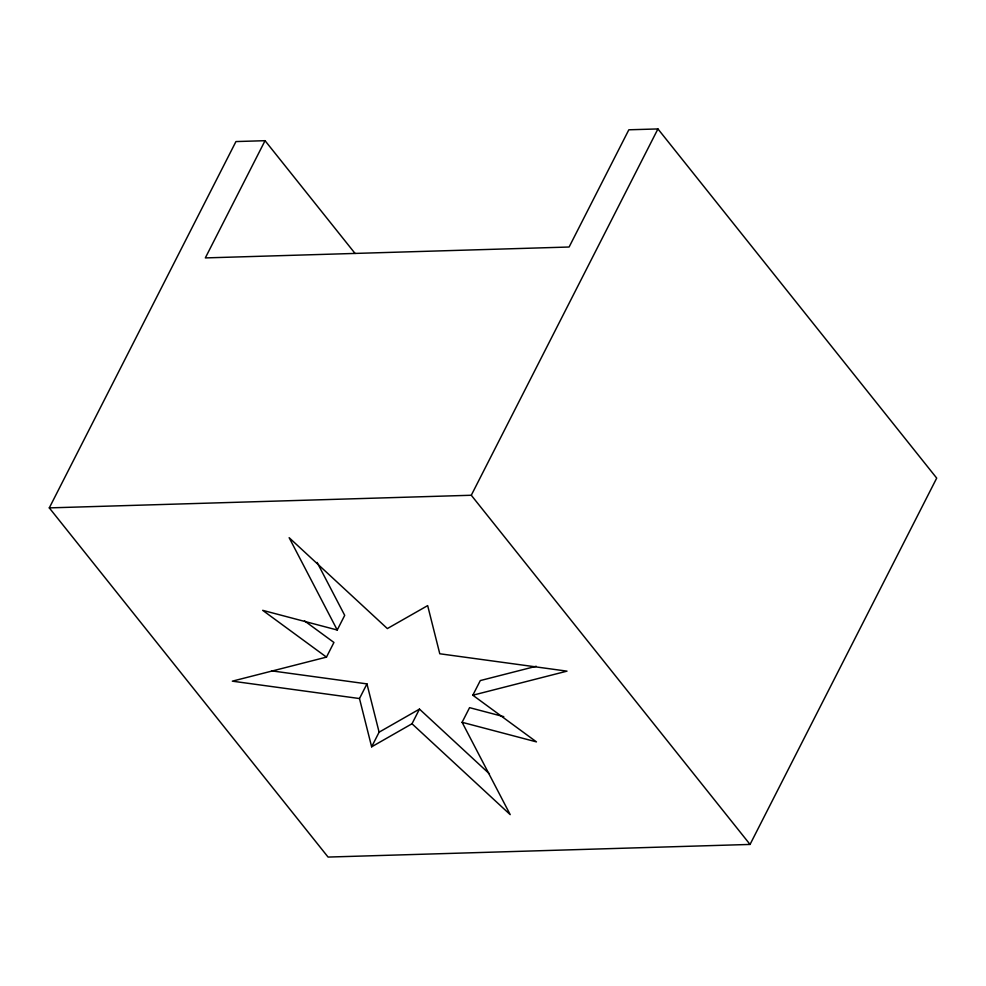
<?xml version="1.0" encoding="UTF-8"?>
<svg xmlns="http://www.w3.org/2000/svg" width="986" height="986" viewBox="0 0 986 986"><rect width="100%" height="100%" fill="white"/><g stroke="black" fill="none" stroke-linecap="round" stroke-linejoin="round"><path stroke-width="1.48" d="M265.049 140.69L205.322 257.913L569.107 247.018L628.834 129.795L657.933 128.932L936.7 478.111L750.05 844.435L328.067 857.068L49.3 507.889L235.95 141.565L265.049 140.69L355.083 253.464M304.489 620.872L333.934 642.465L326.465 657.12L262.67 610.334L337.237 630.017L344.706 615.363L317.122 562.414M489.45 773.862L419.469 709.107L412 723.761L371.636 746.821L359.483 698.544L366.952 683.89L271.581 670.85M49.3 507.889L471.283 495.255L657.933 128.932M371.636 746.821L379.105 732.179L419.469 709.107M503.772 716.662L469.57 707.652L462.101 722.307L536.458 741.891L472.824 695.216L480.293 680.574L536.211 666.277M326.465 657.12L232.326 681.166L359.483 698.544M472.824 695.216L567.012 671.146L439.781 653.767L427.665 605.614L387.362 628.575L289.144 537.69L337.237 630.017M412 723.761L510.206 814.633L462.101 722.307M471.283 495.255L750.05 844.435M366.952 683.89L379.105 732.179"/></g></svg>
